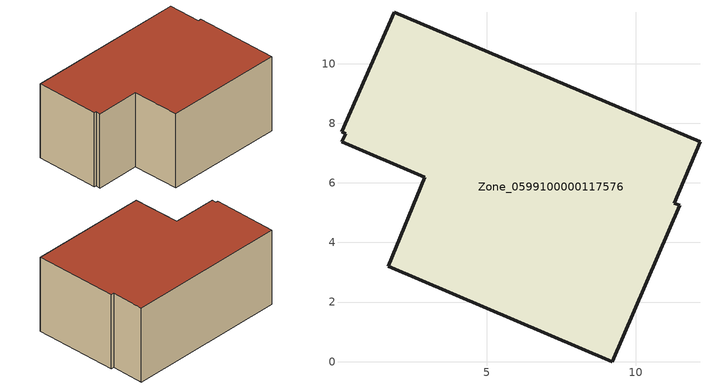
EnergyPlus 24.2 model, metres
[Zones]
Zone_0599100000117576
 floor ground (C_G): 0.12,7.71 1.89,11.72 12.15,7.37 11.28,5.32 11.47,5.24 9.21,0 1.69,3.2 2.92,6.18 0.12,7.38 0.27,7.65 z0
 wall outside (C_F): 1.69,3.2 9.21,0 11.47,5.24 11.28,5.32 12.15,7.37 1.89,11.72 0.12,7.71 0.27,7.65 0.12,7.38 2.92,6.18 1.69,3.2 z0:5.21
 roof outside (C_R): 1.89,11.72 0.12,7.71 0.27,7.65 0.12,7.38 2.92,6.18 1.69,3.2 9.21,0 11.47,5.24 11.28,5.32 12.15,7.37 z5.21
[BUILDING]
Pand.0599100000117576: North Axis=0; Terrain=City; Loads Convergence Tolerance Value=0.04; Temperature Convergence Tolerance Value=0.4; Solar Distribution=FullExterior; Maximum Number of Warmup Days=25; Minimum Number of Warmup Days=1
[Site:Location]
Rotterdam.The.Hague.AP_ZH_NLD Design_Conditions: Latitude=51.96; Longitude=4.45; Time Zone=1; Elevation=-4.5
[SITE:GROUNDTEMPERATURE:BUILDINGSURFACE]
18, 18, 18, 18, 18, 18, 18, 18, 18, 18, 18, 18
[MATERIAL] Thermal Absorptance=0.9; Solar Absorptance=0.7; Visible Absorptance=0.7
Name | Roughness | Thickness | Conductivity | Density | Specific Heat
G.D.1965 | MediumSmooth | 0.15 | 1 | 540 | 1210
F.D.1965 | Rough | 0.3 | 0.857143 | 1920 | 840
R.D.1965 | MediumRough | 0.2 | 0.08 | 1500 | 1000
[CONSTRUCTION]
C_G: G.D.1965
C_F: F.D.1965
C_R: R.D.1965
[ZONE]
Zone_0599100000117576: Type=1; Multiplier=1; Ceiling Height=Autocalculate; Volume=Autocalculate; Floor Area=autocalculate; Part of Total Floor Area=Yes
[ZONEINFILTRATION:DESIGNFLOWRATE]
Infil_Zone_0599100000117576: Zone or ZoneList or Space or SpaceList=Zone_0599100000117576; Schedule=AlwaysOn; Design Flow Rate Calculation Method=Flow/Area; Flow Rate per Floor Area=0.0042; Constant Term Coefficient=1; Temperature Term Coefficient=0; Velocity Term Coefficient=0; Velocity Squared Term Coefficient=0
[HVACTEMPLATE:ZONE:IDEALLOADSAIRSYSTEM]
Zone_0599100000117576: Maximum Heating Supply Air Temperature=50; Minimum Cooling Supply Air Temperature=13; Maximum Heating Supply Air Humidity Ratio=0.0156; Minimum Cooling Supply Air Humidity Ratio=0.0077; Heating Limit=NoLimit; Cooling Limit=NoLimit; Dehumidification Control Type=ConstantSensibleHeatRatio; Cooling Sensible Heat Ratio=0.7; Dehumidification Setpoint=60; Humidification Control Type=None; Humidification Setpoint=30; Outdoor Air Method=None; Outdoor Air Flow Rate per Person=0.00944; Outdoor Air Flow Rate per Zone Floor Area=0; Outdoor Air Flow Rate per Zone=0; Demand Controlled Ventilation Type=None; Outdoor Air Economizer Type=NoEconomizer; Heat Recovery Type=None; Sensible Heat Recovery Effectiveness=0.7; Latent Heat Recovery Effectiveness=0.65
[ZONECONTROL:THERMOSTAT]
ThermostatControl_Zone_0599100000117576: Zone or ZoneList=Zone_0599100000117576; Control Type Schedule=DualSetpointControlType; Control 1=Thermostat_Zone_0599100000117576; Temperature Difference Between Cutout And Setpoint=0
[THERMOSTATSETPOINT:DUALSETPOINT]
Thermostat_Zone_0599100000117576: Heating Setpoint Temperature Schedule=HeatingSetpoint_Zone_0599100000117576; Cooling Setpoint Temperature Schedule=CoolingSetpoint_Zone_0599100000117576
[SCHEDULE:COMPACT]
HeatingSetpoint_Zone_0599100000117576: Through: 12/31, For: AllDays, Until: 24:00, 21
CoolingSetpoint_Zone_0599100000117576: Through: 12/31, For: AllDays, Until: 24:00, 24
DualSetpointControlType: Through: 12/31, For: AllDays, Until: 24:00, 4
AlwaysOn: Through: 12/31, For: AllDays, Until: 24:00, 1
